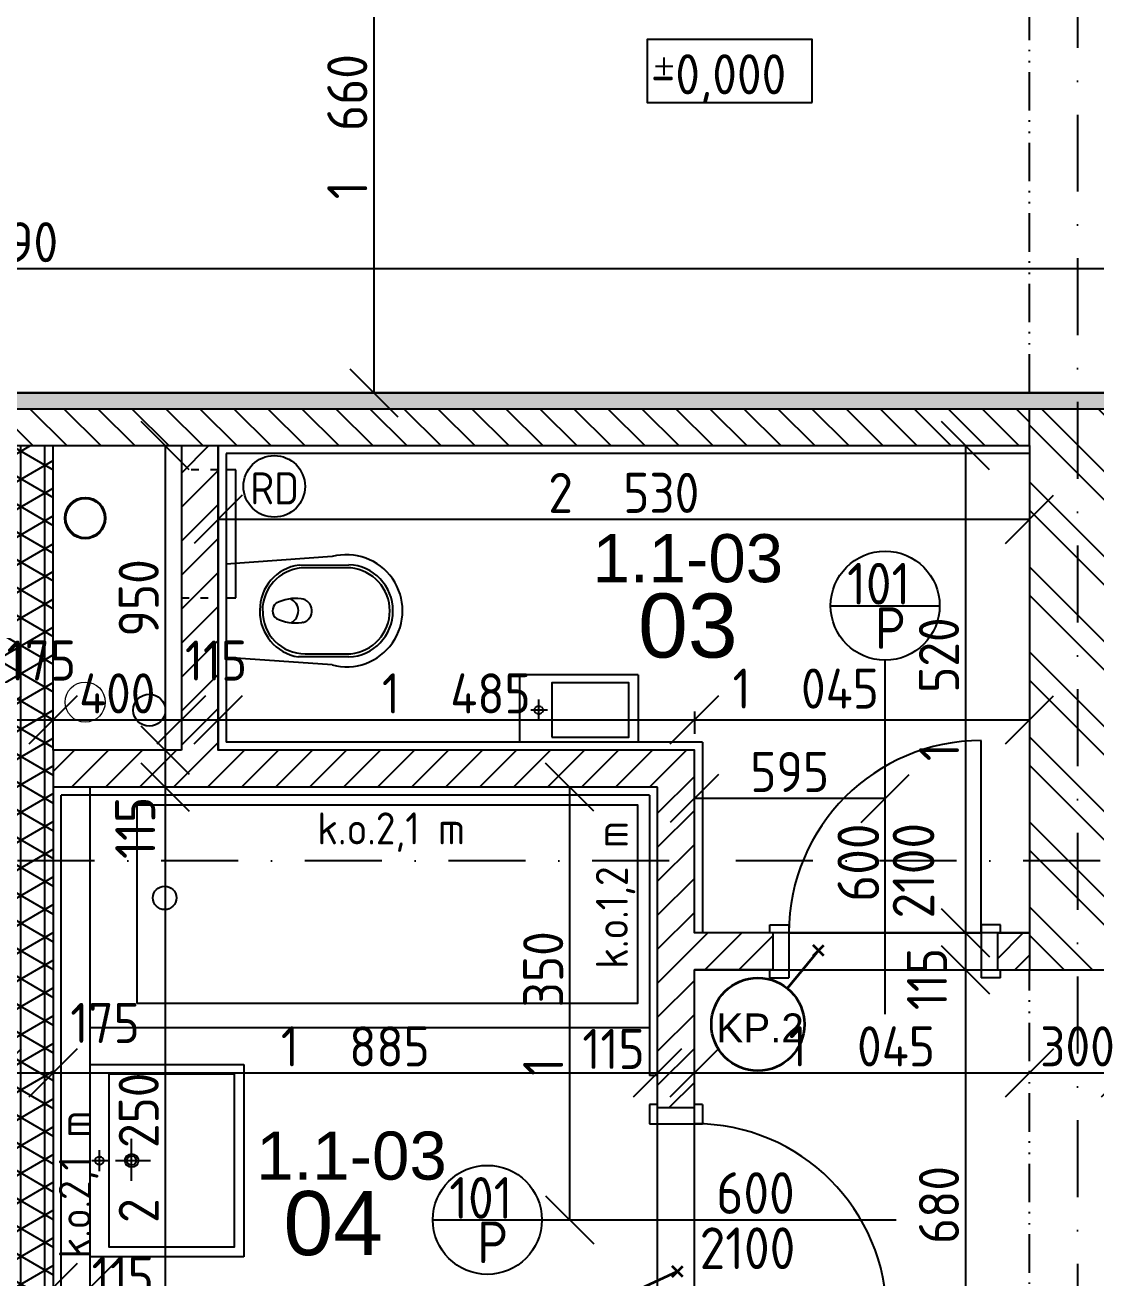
# Model space of a CAD drawing. Extents: x 4511820 to 5180432, y -1526536 to -944957.
# Drawn here: x 5024188 to 5027528, y -1339656 to -1335748 of the extents above; entities that cross this region are included whole.
import ezdxf

# ---------------------------------------------------------------- set-up
doc = ezdxf.new("R2010")
doc.units = 0
doc.header["$MEASUREMENT"] = 0
for name, pattern in [('ACAD_ISO03W100', [30, 12, -18]), ('ACAD_ISO12W100', [22, 12, -3, 0.5, -3, 0.5, -3]), ('BODKOCIARKOVANA_3', [5.6, 3, -1.3, 0, -1.3]), ('DASHED', [0.75, 0.5, -0.25])]:
    doc.linetypes.add(name, pattern=pattern)
doc.layers.get('0').update_dxf_attribs({"linetype": 'CONTINUOUS'})
doc.layers.get('Defpoints').update_dxf_attribs({"color": 61, "linetype": 'CONTINUOUS'})
for name, color, linetype in [('DVERE', 45, 'CONTINUOUS'), ('KÓTY', 4, 'CONTINUOUS'), ('MÚRY', 1, 'CONTINUOUS'), ('osi', 253, 'CONTINUOUS'), ('Plochy', 41, 'CONTINUOUS'), ('POPIS', 7, 'CONTINUOUS'), ('TENKÁ', 7, 'CONTINUOUS'), ('tzb', 153, 'CONTINUOUS'), ('ZARIADOVACIE', 144, 'CONTINUOUS'), ('zz-vetr', 52, 'CONTINUOUS'), ('ŠRAFY', 82, 'CONTINUOUS')]:
    doc.layers.add(name, color=color, linetype=linetype)
for name, color, linetype, lineweight in [('preklady', 74, 'CONTINUOUS', 35), ('zz-kanal-daždová', 136, 'CONTINUOUS', 40), ('zz-kanal-splaskova', 37, 'CONTINUOUS', 18)]:
    doc.layers.add(name, color=color, linetype=linetype, lineweight=lineweight)
doc.styles.add('ARIAL', font='arial.ttf')
doc.styles.add('STYLE1', font='isocp.shx')
doc.dimstyles.new('STANDARD-50', dxfattribs={"dimtxt": 125, "dimasz": 150, "dimexe": 10, "dimexo": 200, "dimgap": 20, "dimtad": 1, "dimdsep": 46, "dimlunit": 6, "dimtxsty": 'STYLE1', "dimblk1": 'OBLIQUE', "dimblk2": 'OBLIQUE', "dimsah": 1, "dimcen": 2.5, "dimse1": 1, "dimse2": 1, "dimadec": 0, "dimazin": 0, "dimtfac": 1, "dimtmove": 1, "dimatfit": 3, "dimldrblk": 'OBLIQUE', "dimfxl": 1, "dimtolj": 1, "dimtzin": 0, "dimarcsym": 0})

# ---------------------------------------------------------------- blocks, each defined once
blk = doc.blocks.new('_OBLIQUE')
at = {"color": 0, "linetype": 'ByBlock'}
blk.add_line((-0.5, -0.5), (0.5, 0.5), dxfattribs=at)
blk = doc.blocks.new('*D23068')
at = {"layer": 'Defpoints', "color": 0}
for p in [(5024276, -1337915.5), (5024101, -1338060.2), (5024276, -1338060.2)]:
    blk.add_point(p, dxfattribs=at)
at = {"layer": 'KÓTY', "color": 0, "lineweight": -2}
blk.add_line((5024101, -1337915.5), (5024276, -1337915.5), dxfattribs=at)
at = {"layer": 'KÓTY', "color": 0, "linetype": 'ByBlock', "lineweight": -2, "xscale": 150, "yscale": 150, "zscale": 150, "rotation": 180}
blk.add_blockref('_OBLIQUE', (5024101, -1337915.5), dxfattribs=at)
at = {"layer": 'KÓTY', "color": 0, "linetype": 'ByBlock', "lineweight": -2, "xscale": 150, "yscale": 150, "zscale": 150}
blk.add_blockref('_OBLIQUE', (5024276, -1337915.5), dxfattribs=at)
at = {"layer": 'KÓTY', "color": 0, "insert": (5024239.3, -1337730.5), "char_height": 125, "attachment_point": 5, "style": 'STYLE1'}
blk.add_mtext('\\A1;175', dxfattribs=at)
blk = doc.blocks.new('*D23069')
at = {"layer": 'Defpoints', "color": 0}
for p in [(5024676, -1337915.5), (5024676, -1338010.2), (5024276, -1338060.2)]:
    blk.add_point(p, dxfattribs=at)
at = {"layer": 'KÓTY', "color": 0, "lineweight": -2}
blk.add_line((5024276, -1337915.5), (5024676, -1337915.5), dxfattribs=at)
at = {"layer": 'KÓTY', "color": 0, "linetype": 'ByBlock', "lineweight": -2, "xscale": 150, "yscale": 150, "zscale": 150, "rotation": 180}
blk.add_blockref('_OBLIQUE', (5024276, -1337915.5), dxfattribs=at)
at = {"layer": 'KÓTY', "color": 0, "linetype": 'ByBlock', "lineweight": -2, "xscale": 150, "yscale": 150, "zscale": 150}
blk.add_blockref('_OBLIQUE', (5024676, -1337915.5), dxfattribs=at)
at = {"layer": 'KÓTY', "color": 0, "insert": (5024476, -1337833), "char_height": 125, "attachment_point": 5, "style": 'STYLE1'}
blk.add_mtext('\\A1;400', dxfattribs=at)
blk = doc.blocks.new('*D23070')
at = {"layer": 'Defpoints', "color": 0}
for p in [(5024791, -1337915.5), (5024676, -1338010.2), (5024791, -1338010.2)]:
    blk.add_point(p, dxfattribs=at)
at = {"layer": 'KÓTY', "color": 0, "lineweight": -2}
blk.add_line((5024676, -1337915.5), (5024791, -1337915.5), dxfattribs=at)
at = {"layer": 'KÓTY', "color": 0, "linetype": 'ByBlock', "lineweight": -2, "xscale": 150, "yscale": 150, "zscale": 150, "rotation": 180}
blk.add_blockref('_OBLIQUE', (5024676, -1337915.5), dxfattribs=at)
at = {"layer": 'KÓTY', "color": 0, "linetype": 'ByBlock', "lineweight": -2, "xscale": 150, "yscale": 150, "zscale": 150}
blk.add_blockref('_OBLIQUE', (5024791, -1337915.5), dxfattribs=at)
at = {"layer": 'KÓTY', "color": 0, "insert": (5024784.3, -1337730.5), "char_height": 125, "attachment_point": 5, "style": 'STYLE1'}
blk.add_mtext('\\A1;115', dxfattribs=at)
blk = doc.blocks.new('*D23071')
at = {"layer": 'Defpoints', "color": 0}
for p in [(5026276, -1337915.5), (5024791, -1338010.2), (5026276, -1338010.2)]:
    blk.add_point(p, dxfattribs=at)
at = {"layer": 'KÓTY', "color": 0, "lineweight": -2}
blk.add_line((5024791, -1337915.5), (5026276, -1337915.5), dxfattribs=at)
at = {"layer": 'KÓTY', "color": 0, "linetype": 'ByBlock', "lineweight": -2, "xscale": 150, "yscale": 150, "zscale": 150, "rotation": 180}
blk.add_blockref('_OBLIQUE', (5024791, -1337915.5), dxfattribs=at)
at = {"layer": 'KÓTY', "color": 0, "linetype": 'ByBlock', "lineweight": -2, "xscale": 150, "yscale": 150, "zscale": 150}
blk.add_blockref('_OBLIQUE', (5026276, -1337915.5), dxfattribs=at)
at = {"layer": 'KÓTY', "color": 0, "insert": (5025533.5, -1337833), "char_height": 125, "attachment_point": 5, "style": 'STYLE1'}
blk.add_mtext('\\A1;1ﾠ485', dxfattribs=at)
blk = doc.blocks.new('*D23072')
at = {"layer": 'Defpoints', "color": 0}
for p in [(5027321, -1337915.5), (5026276, -1338010.2), (5027321, -1338010.2)]:
    blk.add_point(p, dxfattribs=at)
at = {"layer": 'KÓTY', "color": 0, "lineweight": -2}
blk.add_line((5026276, -1337915.5), (5027321, -1337915.5), dxfattribs=at)
at = {"layer": 'KÓTY', "color": 0, "linetype": 'ByBlock', "lineweight": -2, "xscale": 150, "yscale": 150, "zscale": 150, "rotation": 180}
blk.add_blockref('_OBLIQUE', (5026276, -1337915.5), dxfattribs=at)
at = {"layer": 'KÓTY', "color": 0, "linetype": 'ByBlock', "lineweight": -2, "xscale": 150, "yscale": 150, "zscale": 150}
blk.add_blockref('_OBLIQUE', (5027321, -1337915.5), dxfattribs=at)
at = {"layer": 'KÓTY', "color": 0, "insert": (5026623.5, -1337818), "char_height": 125, "attachment_point": 5, "style": 'STYLE1'}
blk.add_mtext('\\A1;1ﾠ045', dxfattribs=at)
blk = doc.blocks.new('*D23094')
at = {"layer": 'Defpoints', "color": 0}
for p in [(5024101, -1339016.5), (5024276, -1339016.5), (5024276, -1339016.5)]:
    blk.add_point(p, dxfattribs=at)
at = {"layer": 'KÓTY', "color": 0, "lineweight": -2}
blk.add_line((5024101, -1339016.5), (5024276, -1339016.5), dxfattribs=at)
at = {"layer": 'KÓTY', "color": 0, "linetype": 'ByBlock', "lineweight": -2, "xscale": 150, "yscale": 150, "zscale": 150, "rotation": 180}
blk.add_blockref('_OBLIQUE', (5024101, -1339016.5), dxfattribs=at)
at = {"layer": 'KÓTY', "color": 0, "linetype": 'ByBlock', "lineweight": -2, "xscale": 150, "yscale": 150, "zscale": 150}
blk.add_blockref('_OBLIQUE', (5024276, -1339016.5), dxfattribs=at)
at = {"layer": 'KÓTY', "color": 0, "insert": (5024438, -1338861), "char_height": 125, "attachment_point": 5, "style": 'STYLE1'}
blk.add_mtext('\\A1;175', dxfattribs=at)
blk = doc.blocks.new('*D23095')
at = {"layer": 'Defpoints', "color": 0}
for p in [(5024276, -1339016.5), (5026161, -1339016.5), (5026161, -1339016.5)]:
    blk.add_point(p, dxfattribs=at)
at = {"layer": 'KÓTY', "color": 0, "lineweight": -2}
blk.add_line((5024276, -1339016.5), (5026161, -1339016.5), dxfattribs=at)
at = {"layer": 'KÓTY', "color": 0, "linetype": 'ByBlock', "lineweight": -2, "xscale": 150, "yscale": 150, "zscale": 150, "rotation": 180}
blk.add_blockref('_OBLIQUE', (5024276, -1339016.5), dxfattribs=at)
at = {"layer": 'KÓTY', "color": 0, "linetype": 'ByBlock', "lineweight": -2, "xscale": 150, "yscale": 150, "zscale": 150}
blk.add_blockref('_OBLIQUE', (5026161, -1339016.5), dxfattribs=at)
at = {"layer": 'KÓTY', "color": 0, "insert": (5025218.5, -1338934), "char_height": 125, "attachment_point": 5, "style": 'STYLE1'}
blk.add_mtext('\\A1;1ﾠ885', dxfattribs=at)
blk = doc.blocks.new('*D23096')
at = {"layer": 'Defpoints', "color": 0}
for p in [(5026161, -1339016.5), (5026276, -1339016.5), (5026276, -1339016.5)]:
    blk.add_point(p, dxfattribs=at)
at = {"layer": 'KÓTY', "color": 0, "lineweight": -2}
blk.add_line((5026161, -1339016.5), (5026276, -1339016.5), dxfattribs=at)
at = {"layer": 'KÓTY', "color": 0, "linetype": 'ByBlock', "lineweight": -2, "xscale": 150, "yscale": 150, "zscale": 150, "rotation": 180}
blk.add_blockref('_OBLIQUE', (5026161, -1339016.5), dxfattribs=at)
at = {"layer": 'KÓTY', "color": 0, "linetype": 'ByBlock', "lineweight": -2, "xscale": 150, "yscale": 150, "zscale": 150}
blk.add_blockref('_OBLIQUE', (5026276, -1339016.5), dxfattribs=at)
at = {"layer": 'KÓTY', "color": 0, "insert": (5026024, -1338942), "char_height": 125, "attachment_point": 5, "style": 'STYLE1'}
blk.add_mtext('\\A1;115', dxfattribs=at)
blk = doc.blocks.new('*D23097')
at = {"layer": 'Defpoints', "color": 0}
for p in [(5026276, -1339016.5), (5027321, -1339016.5), (5027321, -1339016.5)]:
    blk.add_point(p, dxfattribs=at)
at = {"layer": 'KÓTY', "color": 0, "lineweight": -2}
blk.add_line((5026276, -1339016.5), (5027321, -1339016.5), dxfattribs=at)
at = {"layer": 'KÓTY', "color": 0, "linetype": 'ByBlock', "lineweight": -2, "xscale": 150, "yscale": 150, "zscale": 150, "rotation": 180}
blk.add_blockref('_OBLIQUE', (5026276, -1339016.5), dxfattribs=at)
at = {"layer": 'KÓTY', "color": 0, "linetype": 'ByBlock', "lineweight": -2, "xscale": 150, "yscale": 150, "zscale": 150}
blk.add_blockref('_OBLIQUE', (5027321, -1339016.5), dxfattribs=at)
at = {"layer": 'KÓTY', "color": 0, "insert": (5026798.5, -1338934), "char_height": 125, "attachment_point": 5, "style": 'STYLE1'}
blk.add_mtext('\\A1;1ﾠ045', dxfattribs=at)
blk = doc.blocks.new('*D23098')
at = {"layer": 'Defpoints', "color": 0}
for p in [(5027321, -1339016.5), (5027621, -1339016.5), (5027621, -1339016.5)]:
    blk.add_point(p, dxfattribs=at)
at = {"layer": 'KÓTY', "color": 0, "lineweight": -2}
blk.add_line((5027321, -1339016.5), (5027621, -1339016.5), dxfattribs=at)
at = {"layer": 'KÓTY', "color": 0, "linetype": 'ByBlock', "lineweight": -2, "xscale": 150, "yscale": 150, "zscale": 150, "rotation": 180}
blk.add_blockref('_OBLIQUE', (5027321, -1339016.5), dxfattribs=at)
at = {"layer": 'KÓTY', "color": 0, "linetype": 'ByBlock', "lineweight": -2, "xscale": 150, "yscale": 150, "zscale": 150}
blk.add_blockref('_OBLIQUE', (5027621, -1339016.5), dxfattribs=at)
at = {"layer": 'KÓTY', "color": 0, "insert": (5027471, -1338934), "char_height": 125, "attachment_point": 5, "style": 'STYLE1'}
blk.add_mtext('\\A1;300', dxfattribs=at)
blk = doc.blocks.new('*D23100')
at = {"layer": 'Defpoints', "color": 0}
for p in [(5026161, -1338125.2), (5025887, -1339475.2), (5026161, -1339475.2)]:
    blk.add_point(p, dxfattribs=at)
at = {"layer": 'KÓTY', "color": 0, "lineweight": -2}
blk.add_line((5025887, -1338125.2), (5025887, -1339475.2), dxfattribs=at)
at = {"layer": 'KÓTY', "color": 0, "linetype": 'ByBlock', "lineweight": -2, "xscale": 150, "yscale": 150, "zscale": 150}
for p, rotation in [((5025887, -1338125.2), 90), ((5025887, -1339475.2), 270)]:
    blk.add_blockref('_OBLIQUE', p, dxfattribs=dict(at, rotation=rotation))
at = {"layer": 'KÓTY', "color": 0, "insert": (5025804.5, -1338800.2), "char_height": 125, "attachment_point": 5, "rotation": 90, "style": 'STYLE1'}
blk.add_mtext('\\A1;1ﾠ350', dxfattribs=at)
blk = doc.blocks.new('*D23101')
at = {"layer": 'Defpoints', "color": 0}
for p in [(5024311, -1337060.2), (5024311, -1338010.2), (5024625.5, -1338010.2)]:
    blk.add_point(p, dxfattribs=at)
at = {"layer": 'KÓTY', "color": 0, "lineweight": -2}
blk.add_line((5024625.5, -1337060.2), (5024625.5, -1338010.2), dxfattribs=at)
at = {"layer": 'KÓTY', "color": 0, "linetype": 'ByBlock', "lineweight": -2, "xscale": 150, "yscale": 150, "zscale": 150}
for p, rotation in [((5024625.5, -1337060.2), 90), ((5024625.5, -1338010.2), 270)]:
    blk.add_blockref('_OBLIQUE', p, dxfattribs=dict(at, rotation=rotation))
at = {"layer": 'KÓTY', "color": 0, "insert": (5024543, -1337535.2), "char_height": 125, "attachment_point": 5, "rotation": 90, "style": 'STYLE1'}
blk.add_mtext('\\A1;950', dxfattribs=at)
blk = doc.blocks.new('*D23102')
at = {"layer": 'Defpoints', "color": 0}
for p in [(5024676, -1338010.2), (5024625.5, -1338125.2), (5024676, -1338125.2)]:
    blk.add_point(p, dxfattribs=at)
at = {"layer": 'KÓTY', "color": 0, "lineweight": -2}
blk.add_line((5024625.5, -1338010.2), (5024625.5, -1338125.2), dxfattribs=at)
at = {"layer": 'KÓTY', "color": 0, "linetype": 'ByBlock', "lineweight": -2, "xscale": 150, "yscale": 150, "zscale": 150}
for p, rotation in [((5024625.5, -1338010.2), 90), ((5024625.5, -1338125.2), 270)]:
    blk.add_blockref('_OBLIQUE', p, dxfattribs=dict(at, rotation=rotation))
at = {"layer": 'KÓTY', "color": 0, "insert": (5024532, -1338252.5), "char_height": 125, "attachment_point": 5, "rotation": 90, "style": 'STYLE1'}
blk.add_mtext('\\A1;115', dxfattribs=at)
blk = doc.blocks.new('*D23103')
at = {"layer": 'Defpoints', "color": 0}
for p in [(5024676, -1338125.2), (5024625.5, -1340375.2), (5024625.5, -1340375.2)]:
    blk.add_point(p, dxfattribs=at)
at = {"layer": 'KÓTY', "color": 0, "lineweight": -2}
blk.add_line((5024625.5, -1338125.2), (5024625.5, -1340375.2), dxfattribs=at)
at = {"layer": 'KÓTY', "color": 0, "linetype": 'ByBlock', "lineweight": -2, "xscale": 150, "yscale": 150, "zscale": 150}
for p, rotation in [((5024625.5, -1338125.2), 90), ((5024625.5, -1340375.2), 270)]:
    blk.add_blockref('_OBLIQUE', p, dxfattribs=dict(at, rotation=rotation))
at = {"layer": 'KÓTY', "color": 0, "insert": (5024543, -1339250.2), "char_height": 125, "attachment_point": 5, "rotation": 90, "style": 'STYLE1'}
blk.add_mtext('\\A1;2ﾠ250', dxfattribs=at)
blk = doc.blocks.new('*D23107')
at = {"layer": 'Defpoints', "color": 0}
for p in [(5024791, -1337060.2), (5027321, -1337060.2), (5027321, -1337290)]:
    blk.add_point(p, dxfattribs=at)
at = {"layer": 'KÓTY', "color": 0, "lineweight": -2}
blk.add_line((5024791, -1337290), (5027321, -1337290), dxfattribs=at)
at = {"layer": 'KÓTY', "color": 0, "linetype": 'ByBlock', "lineweight": -2, "xscale": 150, "yscale": 150, "zscale": 150, "rotation": 180}
blk.add_blockref('_OBLIQUE', (5024791, -1337290), dxfattribs=at)
at = {"layer": 'KÓTY', "color": 0, "linetype": 'ByBlock', "lineweight": -2, "xscale": 150, "yscale": 150, "zscale": 150}
blk.add_blockref('_OBLIQUE', (5027321, -1337290), dxfattribs=at)
at = {"layer": 'KÓTY', "color": 0, "insert": (5026056, -1337207.5), "char_height": 125, "attachment_point": 5, "style": 'STYLE1'}
blk.add_mtext('\\A1;2ﾠ530', dxfattribs=at)
blk = doc.blocks.new('*D23119')
at = {"layer": 'Defpoints', "color": 0}
for p in [(5024234.1, -1334955.2), (5023307, -1336895.2), (5024234.1, -1336895.2)]:
    blk.add_point(p, dxfattribs=at)
at = {"layer": 'KÓTY', "color": 0, "lineweight": -2}
blk.add_line((5023307, -1334955.2), (5023307, -1336895.2), dxfattribs=at)
at = {"layer": 'KÓTY', "color": 0, "linetype": 'ByBlock', "lineweight": -2, "xscale": 150, "yscale": 150, "zscale": 150}
for p, rotation in [((5023307, -1334955.2), 90), ((5023307, -1336895.2), 270)]:
    blk.add_blockref('_OBLIQUE', p, dxfattribs=dict(at, rotation=rotation))
at = {"layer": 'KÓTY', "color": 0, "insert": (5023224.5, -1335925.2), "char_height": 125, "attachment_point": 5, "rotation": 90, "style": 'STYLE1'}
blk.add_mtext('\\A1;1ﾠ940', dxfattribs=at)
blk = doc.blocks.new('*D23120')
at = {"layer": 'Defpoints', "color": 0}
for p in [(5027321, -1337060.2), (5027121.5, -1338580.2), (5027321, -1338580.2)]:
    blk.add_point(p, dxfattribs=at)
at = {"layer": 'KÓTY', "color": 0, "lineweight": -2}
blk.add_line((5027121.5, -1337060.2), (5027121.5, -1338580.2), dxfattribs=at)
at = {"layer": 'KÓTY', "color": 0, "linetype": 'ByBlock', "lineweight": -2, "xscale": 150, "yscale": 150, "zscale": 150}
for p, rotation in [((5027121.5, -1337060.2), 90), ((5027121.5, -1338580.2), 270)]:
    blk.add_blockref('_OBLIQUE', p, dxfattribs=dict(at, rotation=rotation))
at = {"layer": 'KÓTY', "color": 0, "insert": (5027039, -1337820.2), "char_height": 125, "attachment_point": 5, "rotation": 90, "style": 'STYLE1'}
blk.add_mtext('\\A1;1ﾠ520', dxfattribs=at)
blk = doc.blocks.new('*D23121')
at = {"layer": 'Defpoints', "color": 0}
for p in [(5026276, -1338160.5), (5026276, -1338160.5), (5026871, -1338160.5)]:
    blk.add_point(p, dxfattribs=at)
at = {"layer": 'KÓTY', "color": 0, "lineweight": -2}
blk.add_line((5026871, -1338160.5), (5026276, -1338160.5), dxfattribs=at)
at = {"layer": 'KÓTY', "color": 0, "linetype": 'ByBlock', "lineweight": -2, "xscale": 150, "yscale": 150, "zscale": 150, "rotation": 180}
blk.add_blockref('_OBLIQUE', (5026276, -1338160.5), dxfattribs=at)
at = {"layer": 'KÓTY', "color": 0, "linetype": 'ByBlock', "lineweight": -2, "xscale": 150, "yscale": 150, "zscale": 150}
blk.add_blockref('_OBLIQUE', (5026871, -1338160.5), dxfattribs=at)
at = {"layer": 'KÓTY', "color": 0, "insert": (5026573.5, -1338078), "char_height": 125, "attachment_point": 5, "style": 'STYLE1'}
blk.add_mtext('\\A1;595', dxfattribs=at)
blk = doc.blocks.new('*D23122')
at = {"layer": 'Defpoints', "color": 0}
for p in [(5027121.5, -1338580.2), (5027121.5, -1338695.2), (5027121.5, -1338695.2)]:
    blk.add_point(p, dxfattribs=at)
at = {"layer": 'KÓTY', "color": 0, "lineweight": -2}
blk.add_line((5027121.5, -1338580.2), (5027121.5, -1338695.2), dxfattribs=at)
at = {"layer": 'KÓTY', "color": 0, "linetype": 'ByBlock', "lineweight": -2, "xscale": 150, "yscale": 150, "zscale": 150}
for p, rotation in [((5027121.5, -1338580.2), 90), ((5027121.5, -1338695.2), 270)]:
    blk.add_blockref('_OBLIQUE', p, dxfattribs=dict(at, rotation=rotation))
at = {"layer": 'KÓTY', "color": 0, "insert": (5027001.5, -1338724), "char_height": 125, "attachment_point": 5, "rotation": 90, "style": 'STYLE1'}
blk.add_mtext('\\A1;115', dxfattribs=at)
blk = doc.blocks.new('*D23123')
at = {"layer": 'Defpoints', "color": 0}
for p in [(5027121.5, -1338695.2), (5027121.5, -1340375.2), (5027121.5, -1340375.2)]:
    blk.add_point(p, dxfattribs=at)
at = {"layer": 'KÓTY', "color": 0, "lineweight": -2}
blk.add_line((5027121.5, -1338695.2), (5027121.5, -1340375.2), dxfattribs=at)
at = {"layer": 'KÓTY', "color": 0, "linetype": 'ByBlock', "lineweight": -2, "xscale": 150, "yscale": 150, "zscale": 150}
for p, rotation in [((5027121.5, -1338695.2), 90), ((5027121.5, -1340375.2), 270)]:
    blk.add_blockref('_OBLIQUE', p, dxfattribs=dict(at, rotation=rotation))
at = {"layer": 'KÓTY', "color": 0, "insert": (5027039, -1339535.2), "char_height": 125, "attachment_point": 5, "rotation": 90, "style": 'STYLE1'}
blk.add_mtext('\\A1;1ﾠ680', dxfattribs=at)
blk = doc.blocks.new('*D23127')
at = {"layer": 'Defpoints', "color": 0}
for p in [(5025441, -1335235.2), (5025276, -1336895.2), (5025441, -1336895.2)]:
    blk.add_point(p, dxfattribs=at)
at = {"layer": 'KÓTY', "color": 0, "lineweight": -2}
blk.add_line((5025276, -1335235.2), (5025276, -1336895.2), dxfattribs=at)
at = {"layer": 'KÓTY', "color": 0, "linetype": 'ByBlock', "lineweight": -2, "xscale": 150, "yscale": 150, "zscale": 150}
for p, rotation in [((5025276, -1335235.2), 90), ((5025276, -1336895.2), 270)]:
    blk.add_blockref('_OBLIQUE', p, dxfattribs=dict(at, rotation=rotation))
at = {"layer": 'KÓTY', "color": 0, "insert": (5025193.5, -1336065.2), "char_height": 125, "attachment_point": 5, "rotation": 90, "style": 'STYLE1'}
blk.add_mtext('\\A1;1ﾠ660', dxfattribs=at)
blk = doc.blocks.new('*D23161')
at = {"layer": 'Defpoints', "color": 0}
for p in [(5024276, -1339686.7), (5024391, -1339686.7), (5024391, -1339686.7)]:
    blk.add_point(p, dxfattribs=at)
at = {"layer": 'KÓTY', "color": 0, "lineweight": -2}
blk.add_line((5024276, -1339686.7), (5024391, -1339686.7), dxfattribs=at)
at = {"layer": 'KÓTY', "color": 0, "linetype": 'ByBlock', "lineweight": -2, "xscale": 150, "yscale": 150, "zscale": 150, "rotation": 180}
blk.add_blockref('_OBLIQUE', (5024276, -1339686.7), dxfattribs=at)
at = {"layer": 'KÓTY', "color": 0, "linetype": 'ByBlock', "lineweight": -2, "xscale": 150, "yscale": 150, "zscale": 150}
blk.add_blockref('_OBLIQUE', (5024391, -1339686.7), dxfattribs=at)
at = {"layer": 'KÓTY', "color": 0, "insert": (5024493.5, -1339652), "char_height": 125, "attachment_point": 5, "style": 'STYLE1'}
blk.add_mtext('\\A1;115', dxfattribs=at)
blk = doc.blocks.new('*D23375')
at = {"layer": 'Defpoints', "color": 0}
for p in [(5029321, -1336508), (5018731, -1336895.2), (5029321, -1336895.2)]:
    blk.add_point(p, dxfattribs=at)
at = {"layer": 'KÓTY', "color": 0, "lineweight": -2}
blk.add_line((5018731, -1336508), (5029321, -1336508), dxfattribs=at)
at = {"layer": 'KÓTY', "color": 0, "linetype": 'ByBlock', "lineweight": -2, "xscale": 150, "yscale": 150, "zscale": 150, "rotation": 180}
blk.add_blockref('_OBLIQUE', (5018731, -1336508), dxfattribs=at)
at = {"layer": 'KÓTY', "color": 0, "linetype": 'ByBlock', "lineweight": -2, "xscale": 150, "yscale": 150, "zscale": 150}
blk.add_blockref('_OBLIQUE', (5029321, -1336508), dxfattribs=at)
at = {"layer": 'KÓTY', "color": 0, "insert": (5024026, -1336425.5), "char_height": 125, "attachment_point": 5, "style": 'STYLE1'}
blk.add_mtext('\\A1;10ﾠ590', dxfattribs=at)

msp = doc.modelspace()

# ---------------------------------------------------------------- hatches: boundary and pattern name
at = {"layer": 'KÓTY'}
h = msp.add_hatch(dxfattribs=at)
h.set_pattern_fill('ANSI31', color=256, scale=500)
h.set_pattern_definition([(45, (0, -175781), (-44.1941738, 44.1941738), [])])
h.paths.add_polyline_path([(5027321, -1338580.191), (5027231, -1338580.191), (5027221, -1338580.191), (5027221, -1338695.191), (5027231, -1338695.191), (5027321, -1338695.191)])
at = {"layer": 'ŠRAFY'}
h = msp.add_hatch(dxfattribs=at)
h.set_pattern_fill('DOTS', color=256, scale=250)
h.set_pattern_definition([(0, (0, -175781), (7.8125, 15.625), [0, -15.625])])
h.paths.add_polyline_path([(5027621, -1336895.191), (5019841, -1336895.191), (5019841, -1336945.191), (5027621, -1336945.191)])
at = {"layer": 'ŠRAFY', "ltscale": 0.25}
h = msp.add_hatch(dxfattribs=at)
h.set_pattern_fill('ANSI31', color=256, scale=600, angle=90, style=0)
h.set_pattern_definition([(135, (-2976355.03, 23031.926), (-53.0330086, -53.0330086), [])])
h.paths.add_polyline_path([(5020981, -1336945.191), (5020981, -1337060.191), (5022101, -1337060.191), (5022216, -1337060.191), (5023586, -1337060.191), (5023701, -1337060.191), (5024101, -1337060.191), (5024276, -1337060.191), (5024676, -1337060.191), (5024791, -1337060.191), (5027321, -1337060.191), (5027321, -1336945.191)])
at = {"layer": 'ŠRAFY'}
h = msp.add_hatch(dxfattribs=at)
h.set_pattern_fill('ANSI32', color=256, scale=500, angle=90)
h.set_pattern_definition([(135, (515810.9, -131298.9), (-132.5825215, -132.5825215), []), (135, (515810.9, -131210.52), (-132.5825215, -132.5825215), [])])
h.paths.add_polyline_path([(5027321, -1336945.191), (5027321, -1337060.191), (5027321, -1338580.191), (5027321, -1338695.191), (5027621, -1338695.191), (5027621, -1337060.191), (5027621, -1336945.191)])
at = {"layer": 'ŠRAFY', "ltscale": 0.25}
h = msp.add_hatch(dxfattribs=at)
h.set_pattern_fill('NET3', color=256, scale=600, angle=90)
h.set_pattern_definition([(90, (468750.5, -175781), (-75, 5e-15), []), (150, (468750.5, -175781), (-37.5, -64.9519053), []), (210, (468750.5, -175781), (37.5, -64.9519053), [])])
h.paths.add_polyline_path([(5024101, -1340400.191), (5024101, -1340425.191), (5024276, -1340425.191), (5024276, -1340375.191), (5024276, -1340350.191), (5024276, -1338150.191), (5024276, -1338125.191), (5024276, -1338010.191), (5024276, -1337060.191), (5024101, -1337060.191), (5024101, -1338060.191), (5024101, -1338175.191), (5024101, -1338200.191)])
h = msp.add_hatch(dxfattribs=at)
h.set_pattern_fill('ANSI31', color=256, scale=600, style=0)
h.set_pattern_definition([(45, (515270.5, 128041), (-53.0330086, 53.0330086), [])])
h.paths.add_polyline_path([(5026276, -1338010.191), (5024791, -1338010.191), (5024791, -1337060.191), (5024676, -1337060.191), (5024676, -1338010.191), (5024276, -1338010.191), (5024276, -1338125.191), (5026161, -1338125.191), (5026161, -1339025.191), (5026161, -1339115.191), (5026161, -1339125.191), (5026276, -1339125.191), (5026276, -1339115.191), (5026276, -1338695.191), (5026511, -1338695.191), (5026521, -1338695.191), (5026521, -1338580.191), (5026511, -1338580.191), (5026421, -1338580.191), (5026301, -1338580.191), (5026276, -1338580.191), (5026276, -1338510.191)])

# ---------------------------------------------------------------- linework, layer by layer
at = {"layer": 'DVERE', "ltscale": 0.25}
for p, q in [((5026701, -1337559.363), (5027041, -1337559.363)), ((5026871, -1338834.02), (5026871, -1337729.363)), ((5027171, -1338580.191), (5027171, -1337980.191)), ((5026511, -1338555.191), (5026571, -1338555.191)), ((5026511, -1338580.191), (5026511, -1338555.191)), ((5026571, -1338555.191), (5026571, -1338720.191)), ((5027171, -1338555.191), (5027171, -1338720.191)), ((5027231, -1338555.191), (5027171, -1338555.191)), ((5027231, -1338580.191), (5027231, -1338555.191)), ((5026571, -1338580.191), (5027171, -1338580.191)), ((5026511, -1338720.191), (5026511, -1338695.191)), ((5026571, -1338695.191), (5027171, -1338695.191)), ((5027231, -1338720.191), (5027231, -1338695.191)), ((5026511, -1338720.191), (5026571, -1338720.191)), ((5027231, -1338720.191), (5027171, -1338720.191)), ((5026161, -1339115.191), (5026136, -1339115.191)), ((5026136, -1339115.191), (5026136, -1339175.191)), ((5026301, -1339115.191), (5026276, -1339115.191)), ((5026301, -1339115.191), (5026301, -1339175.191)), ((5026136, -1339175.191), (5026301, -1339175.191)), ((5026161, -1339775.191), (5026161, -1339175.191)), ((5026276, -1339775.191), (5026276, -1339175.191)), ((5025460.344, -1339475.191), (5025800.344, -1339475.191)), ((5025800.344, -1339475.191), (5026905, -1339475.191))]:
    msp.add_line(p, q, dxfattribs=at)
for centre in [(5026871, -1337559.363), (5025630.344, -1339475.191)]:
    msp.add_circle(centre, 170, dxfattribs=at)
for centre, start, end in [((5027171, -1338580.191), 90, 180), ((5026276, -1339775.191), 0, 90)]:
    msp.add_arc(centre, 600, start, end, dxfattribs=at)
at = {"layer": 'KÓTY'}
msp.add_line((5026276, -1337889.5), (5026276, -1337959.191), dxfattribs=at)
at = {"layer": 'MÚRY'}
for p, q in [((5019841, -1336895.191), (5027721, -1336895.191)), ((5024276, -1337060.191), (5024676, -1337060.191)), ((5024276, -1337060.191), (5024676, -1337060.191)), ((5024791, -1337060.191), (5027321, -1337060.191)), ((5027321, -1337060.191), (5027321, -1338580.191))]:
    msp.add_line(p, q, dxfattribs=at)
at = {"layer": 'MÚRY', "ltscale": 0.25}
for p, q in [((5024276, -1338010.191), (5024276, -1337060.191)), ((5024676, -1337060.191), (5024676, -1338010.191)), ((5024791, -1337060.191), (5024791, -1338010.191)), ((5024676, -1338010.191), (5024276, -1338010.191)), ((5026276, -1338010.191), (5024791, -1338010.191)), ((5026276, -1338510.191), (5026276, -1338010.191)), ((5026276, -1338580.191), (5026276, -1338010.191)), ((5024276, -1338125.191), (5024276, -1340375.191)), ((5026161, -1338125.191), (5024276, -1338125.191)), ((5026161, -1339125.191), (5026161, -1338125.191)), ((5026521, -1338580.191), (5026276, -1338580.191)), ((5026521, -1338580.191), (5026421, -1338580.191)), ((5026521, -1338580.191), (5026521, -1338695.191)), ((5027321, -1338580.191), (5027221, -1338580.191)), ((5027221, -1338580.191), (5027321, -1338580.191)), ((5027221, -1338580.191), (5027221, -1338695.191)), ((5026521, -1338695.191), (5026276, -1338695.191)), ((5026276, -1339125.191), (5026276, -1338695.191)), ((5027221, -1338695.191), (5027621, -1338695.191)), ((5026161, -1339125.191), (5026276, -1339125.191))]:
    msp.add_line(p, q, dxfattribs=at)
at = {"layer": 'osi', "linetype": 'BODKOCIARKOVANA_3', "ltscale": 80}
for p, q in [((5027471, -1310038), (5027471, -1347555.191)), ((5041881, -1338355.191), (4978211, -1338355.191))]:
    msp.add_line(p, q, dxfattribs=at)
at = {"layer": 'Plochy'}
for points in [[(5029321, -1336895.191), (5018731, -1336895.191), (5018731, -1335395.191), (5021281, -1335395.191), (5021281, -1334395.191), (5020981, -1334395.191), (5020981, -1331895.191), (5022891, -1331895.191), (5022891, -1335395.191), (5023141, -1335395.191), (5023141, -1334955.191), (5024341, -1334955.191), (5024341, -1335235.191), (5025441, -1335235.191), (5025441, -1335395.191), (5025641, -1335395.191), (5025641, -1333845.191), (5027441, -1333845.191), (5027441, -1331895.191), (5029321, -1331895.191)], [(5024791, -1337060.191), (5027321, -1337060.191), (5027321, -1338580.191), (5026276, -1338580.191), (5026276, -1338010.191), (5024791, -1338010.191)], [(5026161, -1338125.191), (5024391, -1338125.191), (5024391, -1340375.191), (5026161, -1340375.191)], [(5027321, -1340375.191), (5026276, -1340375.191), (5026276, -1338695.191), (5027621, -1338695.191), (5027621, -1340080.191), (5027321, -1340080.191)]]:
    msp.add_lwpolyline(points, close=True, dxfattribs=at)
at = {"layer": 'preklady'}
for p, q in [((5026662.999, -1338634.499), (5026565.893, -1338753.027)), ((5026646.382, -1338651.116), (5026679.616, -1338617.882)), ((5026679.617, -1338651.117), (5026646.383, -1338617.883)), ((5026223, -1339636), (5025962.492, -1339757.077)), ((5026206.382, -1339652.616), (5026239.616, -1339619.382)), ((5026239.617, -1339652.617), (5026206.383, -1339619.383))]:
    msp.add_line(p, q, dxfattribs=at)
at = {"layer": 'preklady', "ltscale": 0.25}
msp.add_circle((5026474, -1338865.191), 145, dxfattribs=at)
at = {"layer": 'TENKÁ', "linetype": 'ACAD_ISO12W100', "ltscale": 10}
for p, q in [((5027321, -1336895.191), (5027321, -1333845.191)), ((5027321, -1340080.191), (5027321, -1338695.191))]:
    msp.add_line(p, q, dxfattribs=at)
at = {"layer": 'TENKÁ', "linetype": 'ByBlock', "ltscale": 0.25}
for p, q in [((5026181.77, -1335904.087), (5026181.77, -1335849.79)), ((5026154.621, -1335876.938), (5026208.918, -1335876.938))]:
    msp.add_line(p, q, dxfattribs=at)
at = {"layer": 'TENKÁ'}
for p, q in [((5019841, -1336945.191), (5027621, -1336945.191)), ((5027321, -1337060.191), (5027321, -1336945.191)), ((5024101, -1337060.191), (5024276, -1337060.191)), ((5024676, -1337060.191), (5024791, -1337060.191)), ((5024276, -1338010.191), (5024276, -1338125.191)), ((5027321, -1338580.191), (5027321, -1338695.191))]:
    msp.add_line(p, q, dxfattribs=at)
at = {"layer": 'TENKÁ', "ltscale": 0.25}
for p, q in [((5027321, -1337085.191), (5024816, -1337085.191)), ((5024816, -1337085.191), (5024816, -1337985.191)), ((5026301, -1337985.191), (5024816, -1337985.191)), ((5026301, -1337985.191), (5026301, -1338580.191)), ((5026136, -1338150.191), (5024301, -1338150.191)), ((5024301, -1340350.191), (5024301, -1338150.191)), ((5024391, -1338150.191), (5024391, -1340350.191)), ((5026136, -1338150.191), (5026136, -1339025.191)), ((5026161, -1339025.191), (5026136, -1339025.191))]:
    msp.add_line(p, q, dxfattribs=at)
msp.add_lwpolyline([(5026643.469, -1335989.694), (5026643.469, -1335793.444), (5026128.837, -1335793.444), (5026128.837, -1335989.694)], close=True, dxfattribs=at)
at = {"layer": 'tzb', "linetype": 'ACAD_ISO03W100', "ltscale": 2}
for p, q in [((5024791, -1337135.191), (5024676, -1337135.191)), ((5024676, -1337535.191), (5024791, -1337535.191))]:
    msp.add_line(p, q, dxfattribs=at)
at = {"layer": 'tzb'}
for p, q in [((5024846, -1337135.191), (5024816, -1337135.191)), ((5024846, -1337535.191), (5024846, -1337135.191)), ((5024816, -1337535.191), (5024846, -1337535.191))]:
    msp.add_line(p, q, dxfattribs=at)
msp.add_circle((5024965.758, -1337187.208), 96, dxfattribs=at)
at = {"layer": 'ZARIADOVACIE'}
for p, q in [((5025145.998, -1337406.378), (5024816, -1337429.454)), ((5025043.134, -1337432.647), (5025198.29, -1337431.521)), ((5025204.464, -1337441.544), (5025049.803, -1337441.544)), ((5025145.999, -1337744.005), (5024816, -1337720.929)), ((5025198.29, -1337719.409), (5025040.881, -1337719.409)), ((5025061.642, -1337709.554), (5025204.464, -1337709.554))]:
    msp.add_line(p, q, dxfattribs=at)
at = {"layer": 'ZARIADOVACIE', "linetype": 'Continuous'}
for p, q in [((5024920.88, -1337573.493), (5024920.316, -1337576.31)), ((5024928.968, -1337575.191), (5024929.79, -1337576.087)), ((5025054.998, -1337611.756), (5025051.288, -1337611.917)), ((5026101, -1337775.191), (5025731, -1337775.191)), ((5025731, -1337775.191), (5025731, -1337985.191)), ((5026101, -1337775.191), (5026101, -1337985.191))]:
    msp.add_line(p, q, dxfattribs=at)
at = {"layer": 'ZARIADOVACIE', "linetype": 'DASHED'}
for p, q in [((5025790.749, -1337917.493), (5025790.749, -1337851.766)), ((5025766.101, -1337884.629), (5025818.135, -1337884.629)), ((5024520.771, -1339353.18), (5024520.771, -1339221.726)), ((5024420.348, -1339323.055), (5024420.348, -1339257.328)), ((5024395.701, -1339290.191), (5024447.735, -1339290.191)), ((5024470.107, -1339290.191), (5024579.652, -1339290.191))]:
    msp.add_line(p, q, dxfattribs=at)
at = {"layer": 'ZARIADOVACIE', "ltscale": 0.25}
for p, q in [((5024391, -1338875.191), (5026136, -1338875.191)), ((5024391, -1338990.191), (5024871, -1338990.191)), ((5024871, -1338990.191), (5024871, -1339590.191)), ((5024871, -1339590.191), (5024391, -1339590.191))]:
    msp.add_line(p, q, dxfattribs=at)
at = {"layer": 'ZARIADOVACIE', "linetype": 'Continuous'}
msp.add_lwpolyline([(5025831.569, -1337969.465), (5026071.896, -1337969.465), (5026071.896, -1337799.794), (5025831.569, -1337799.794)], close=True, dxfattribs=at)
at = {"layer": 'ZARIADOVACIE', "ltscale": 0.25}
for points in [[(5024538.472, -1338800.191), (5024538.472, -1338180.191), (5026098.472, -1338180.191), (5026098.472, -1338800.191)], [(5024451, -1339020.191), (5024841, -1339020.191), (5024841, -1339560.191), (5024451, -1339560.191)], [(5024451, -1339020.191), (5024841, -1339020.191), (5024841, -1339560.191), (5024451, -1339560.191)]]:
    msp.add_lwpolyline(points, close=True, dxfattribs=at)
at = {"layer": 'ZARIADOVACIE', "linetype": 'DASHED'}
for centre in [(5025790.748, -1337884.943), (5024420.348, -1339290.505)]:
    msp.add_circle(centre, 12.931, dxfattribs=at)
at = {"layer": 'ZARIADOVACIE', "ltscale": 0.25}
msp.add_circle((5024623.886, -1338470.893), 36.624, dxfattribs=at)
at = {"layer": 'ZARIADOVACIE', "linetype": 'Continuous'}
for centre, radius in [((5024521.038, -1339290.465), 20.877), ((5024520.771, -1339290.191), 14.781)]:
    msp.add_circle(centre, radius, dxfattribs=at)
for centre, radius, start, end in [((5025191.232, -1337575.191), 174.768, 255.000166, 105.000097), ((5025061.58, -1337572.14), 140.707, 97.532963, 180.550993), ((5025062.265, -1337574.261), 133.3, 95.364578, 180.399907), ((5025191.916, -1337575.465), 144.085, 272.535471, 87.464529), ((5025191.356, -1337575.549), 134.645, 275.586614, 84.413386), ((5025033.917, -1337670.965), 134.275, 83.23165, 117.408649), ((5024999.597, -1337575.76), 41.261, 296.767028, 66.409044), ((5025045.312, -1337575.191), 37.825, 284.836199, 83.274318), ((5025065.144, -1337576.628), 144.828, 179.874094, 260.355814), ((5025061.663, -1337577.671), 131.883, 179.311779, 269.990871), ((5024989.708, -1337575.687), 29.701, 126.344037, 234.266205), ((5025031.908, -1337475.078), 138.205, 244.477977, 278.060779)]:
    msp.add_arc(centre, radius, start, end, dxfattribs=at)
at = {"layer": 'zz-kanal-daždová'}
msp.add_circle((5024376, -1337286.191), 62.5, dxfattribs=at)
at = {"layer": 'zz-kanal-splaskova'}
msp.add_circle((5024376, -1337860.191), 62.5, dxfattribs=at)
at = {"layer": 'zz-vetr'}
msp.add_circle((5024576, -1337885.191), 50, dxfattribs=at)

# ---------------------------------------------------------------- texts
at = {"layer": 'DVERE', "style": 'STYLE1'}
for s, p in [('101', (5026752.47, -1337555.863)), ('P', (5026839.47, -1337694.5)), ('101', (5025511.814, -1339471.691)), ('P', (5025598.814, -1339610.328))]:
    msp.add_text(s, height=130, dxfattribs=at).set_placement(p)
at = {"layer": 'POPIS', "lineweight": 40, "ltscale": 0.25, "style": 'ARIAL'}
for s, height, p in [('1.1-03', 150, (5025958.769, -1337486.27)), ('03', 200, (5026100.311, -1337721.27)), ('1.1-03', 150, (5024909.769, -1339349.77)), ('04', 200, (5024994.311, -1339585.27))]:
    msp.add_text(s, height=height, dxfattribs=at).set_placement(p)
at = {"layer": 'preklady', "linetype": 'Continuous', "lineweight": 20, "style": 'ARIAL'}
msp.add_text('KP.2', height=90, dxfattribs=at).set_placement((5026344.736, -1338921.448))
at = {"layer": 'TENKÁ', "ltscale": 0.25, "style": 'STYLE1'}
msp.add_text('-0,000', height=125, dxfattribs=at).set_placement((5026140.14, -1335964.367))
at = {"layer": 'TENKÁ', "linetype": 'Continuous', "style": 'STYLE1'}
for s, height, p in [('k.o.2,1 m', 100, (5025099.883, -1338304.143)), ('600', 130, (5026344.429, -1339456.608)), ('2100', 130, (5026292.655, -1339628.716))]:
    msp.add_text(s, height=height, dxfattribs=at).set_placement(p)
for s, height, p in [('k.o.1,2 m', 100, (5026068.732, -1338692.092)), ('600', 130, (5026852.417, -1338483.434)), ('2100', 130, (5027024.524, -1338535.208)), ('k.o.2,1 m', 100, (5024394.014, -1339595.672))]:
    msp.add_text(s, height=height, rotation=90, dxfattribs=at).set_placement(p)
at = {"layer": 'tzb', "style": 'STYLE1'}
msp.add_text('RD', height=100, dxfattribs=at).set_placement((5024891.131, -1337243.407))

# ---------------------------------------------------------------- dimensions: what is measured, and where the dimension line sits
at = {"layer": 'KÓTY'}
for base, p1, p2, picture, middle in [((5023307, -1336895.191), (5024234.053, -1334955.191), (5024234.053, -1336895.191), '*D23119', (5023224.457, -1335925.191)), ((5025276, -1336895.191), (5025441, -1335235.191), (5025441, -1336895.191), '*D23127', (5025193.457, -1336065.191)), ((5024625.5, -1338010.191), (5024311, -1337060.191), (5024311, -1338010.191), '*D23101', (5024543, -1337535.191)), ((5027121.5, -1338580.191), (5027321, -1337060.191), (5027321, -1338580.191), '*D23120', (5027038.957, -1337820.191)), ((5024625.5, -1340375.191), (5024676, -1338125.191), (5024625.5, -1340375.191), '*D23103', (5024542.957, -1339250.191)), ((5025887, -1339475.191), (5026161, -1338125.191), (5026161, -1339475.191), '*D23100', (5025804.457, -1338800.191)), ((5027121.5, -1340375.191), (5027121.5, -1338695.191), (5027121.5, -1340375.191), '*D23123', (5027038.957, -1339535.191))]:
    dim = msp.add_linear_dim(base=base, p1=p1, p2=p2, angle=90, dimstyle='STANDARD-50', dxfattribs=at)
    dim.commit()
    dim.dimension.update_dxf_attribs({"geometry": picture, "text_midpoint": middle})
dim = msp.add_linear_dim(base=(5029321, -1336508), p1=(5018731, -1336895.191), p2=(5029321, -1336895.191), dimstyle='STANDARD-50', override={"dimtxsty": 'STYLE1', "dimldrblk": 'OBLIQUE'}, dxfattribs=at)
dim.commit()
dim.dimension.update_dxf_attribs({"geometry": '*D23375', "text_midpoint": (5024026, -1336425.457)})
for base, p1, p2, picture, middle in [((5027321, -1337290), (5024791, -1337060.191), (5027321, -1337060.191), '*D23107', (5026056, -1337207.457)), ((5024276, -1337915.5), (5024101, -1338060.191), (5024276, -1338060.191), '*D23068', (5024239.25, -1337730.5)), ((5024791, -1337915.5), (5024676, -1338010.191), (5024791, -1338010.191), '*D23070', (5024784.25, -1337730.5)), ((5024676, -1337915.5), (5024276, -1338060.191), (5024676, -1338010.191), '*D23069', (5024476, -1337833)), ((5026276, -1337915.5), (5024791, -1338010.191), (5026276, -1338010.191), '*D23071', (5025533.5, -1337832.957)), ((5026276, -1338160.5), (5026871, -1338160.5), (5026276, -1338160.5), '*D23121', (5026573.5, -1338078)), ((5026161, -1339016.5), (5024276, -1339016.5), (5026161, -1339016.5), '*D23095', (5025218.5, -1338933.957)), ((5027321, -1339016.5), (5026276, -1339016.5), (5027321, -1339016.5), '*D23097', (5026798.5, -1338933.957)), ((5027621, -1339016.5), (5027321, -1339016.5), (5027621, -1339016.5), '*D23098', (5027471, -1338934))]:
    dim = msp.add_linear_dim(base=base, p1=p1, p2=p2, dimstyle='STANDARD-50', dxfattribs=at)
    dim.commit()
    dim.dimension.update_dxf_attribs({"geometry": picture, "text_midpoint": middle})
for base, p1, p2, picture, middle in [((5027321, -1337915.5), (5026276, -1338010.191), (5027321, -1338010.191), '*D23072', (5026623.5, -1337900.5)), ((5024276, -1339016.5), (5024101, -1339016.5), (5024276, -1339016.5), '*D23094', (5024438, -1338943.5)), ((5026276, -1339016.5), (5026161, -1339016.5), (5026276, -1339016.5), '*D23096', (5026024, -1339024.5)), ((5024391, -1339686.691), (5024276, -1339686.691), (5024391, -1339686.691), '*D23161', (5024493.5, -1339734.5))]:
    dim = msp.add_linear_dim(base=base, p1=p1, p2=p2, dimstyle='STANDARD-50', dxfattribs=at)
    dim.commit()
    dim.dimension.update_dxf_attribs({"geometry": picture, "text_midpoint": middle, "dimtype": 160})
for base, p1, p2, picture, middle in [((5024625.5, -1338125.191), (5024676, -1338010.191), (5024676, -1338125.191), '*D23102', (5024614.5, -1338252.5)), ((5027121.5, -1338695.191), (5027121.5, -1338580.191), (5027121.5, -1338695.191), '*D23122', (5027084, -1338724))]:
    dim = msp.add_linear_dim(base=base, p1=p1, p2=p2, angle=90, dimstyle='STANDARD-50', dxfattribs=at)
    dim.commit()
    dim.dimension.update_dxf_attribs({"geometry": picture, "text_midpoint": middle, "dimtype": 160})

doc.saveas('drawing.dxf')
